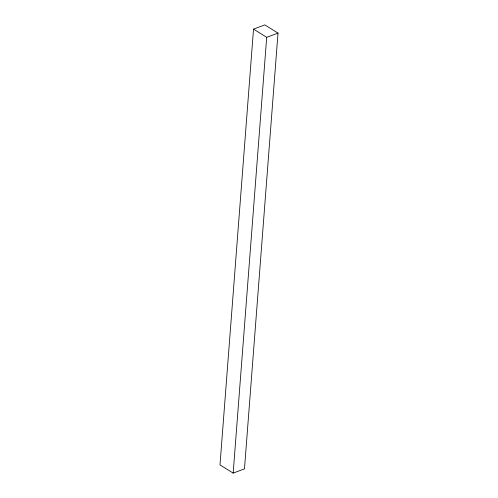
<?xml version="1.0" encoding="UTF-8"?>
<svg xmlns="http://www.w3.org/2000/svg" width="498" height="498" viewBox="0 0 498 498"><rect width="100%" height="100%" fill="white"/><g stroke="black" fill="none" stroke-linecap="round" stroke-linejoin="round"><path stroke-width="0.75" d="M253.526 29.114L219.992 464.895L233.164 473.1L244.474 468.886L278.009 33.105L264.836 24.9L253.526 29.114L266.698 37.319L278.009 33.105M233.164 473.1L266.698 37.319"/></g></svg>
